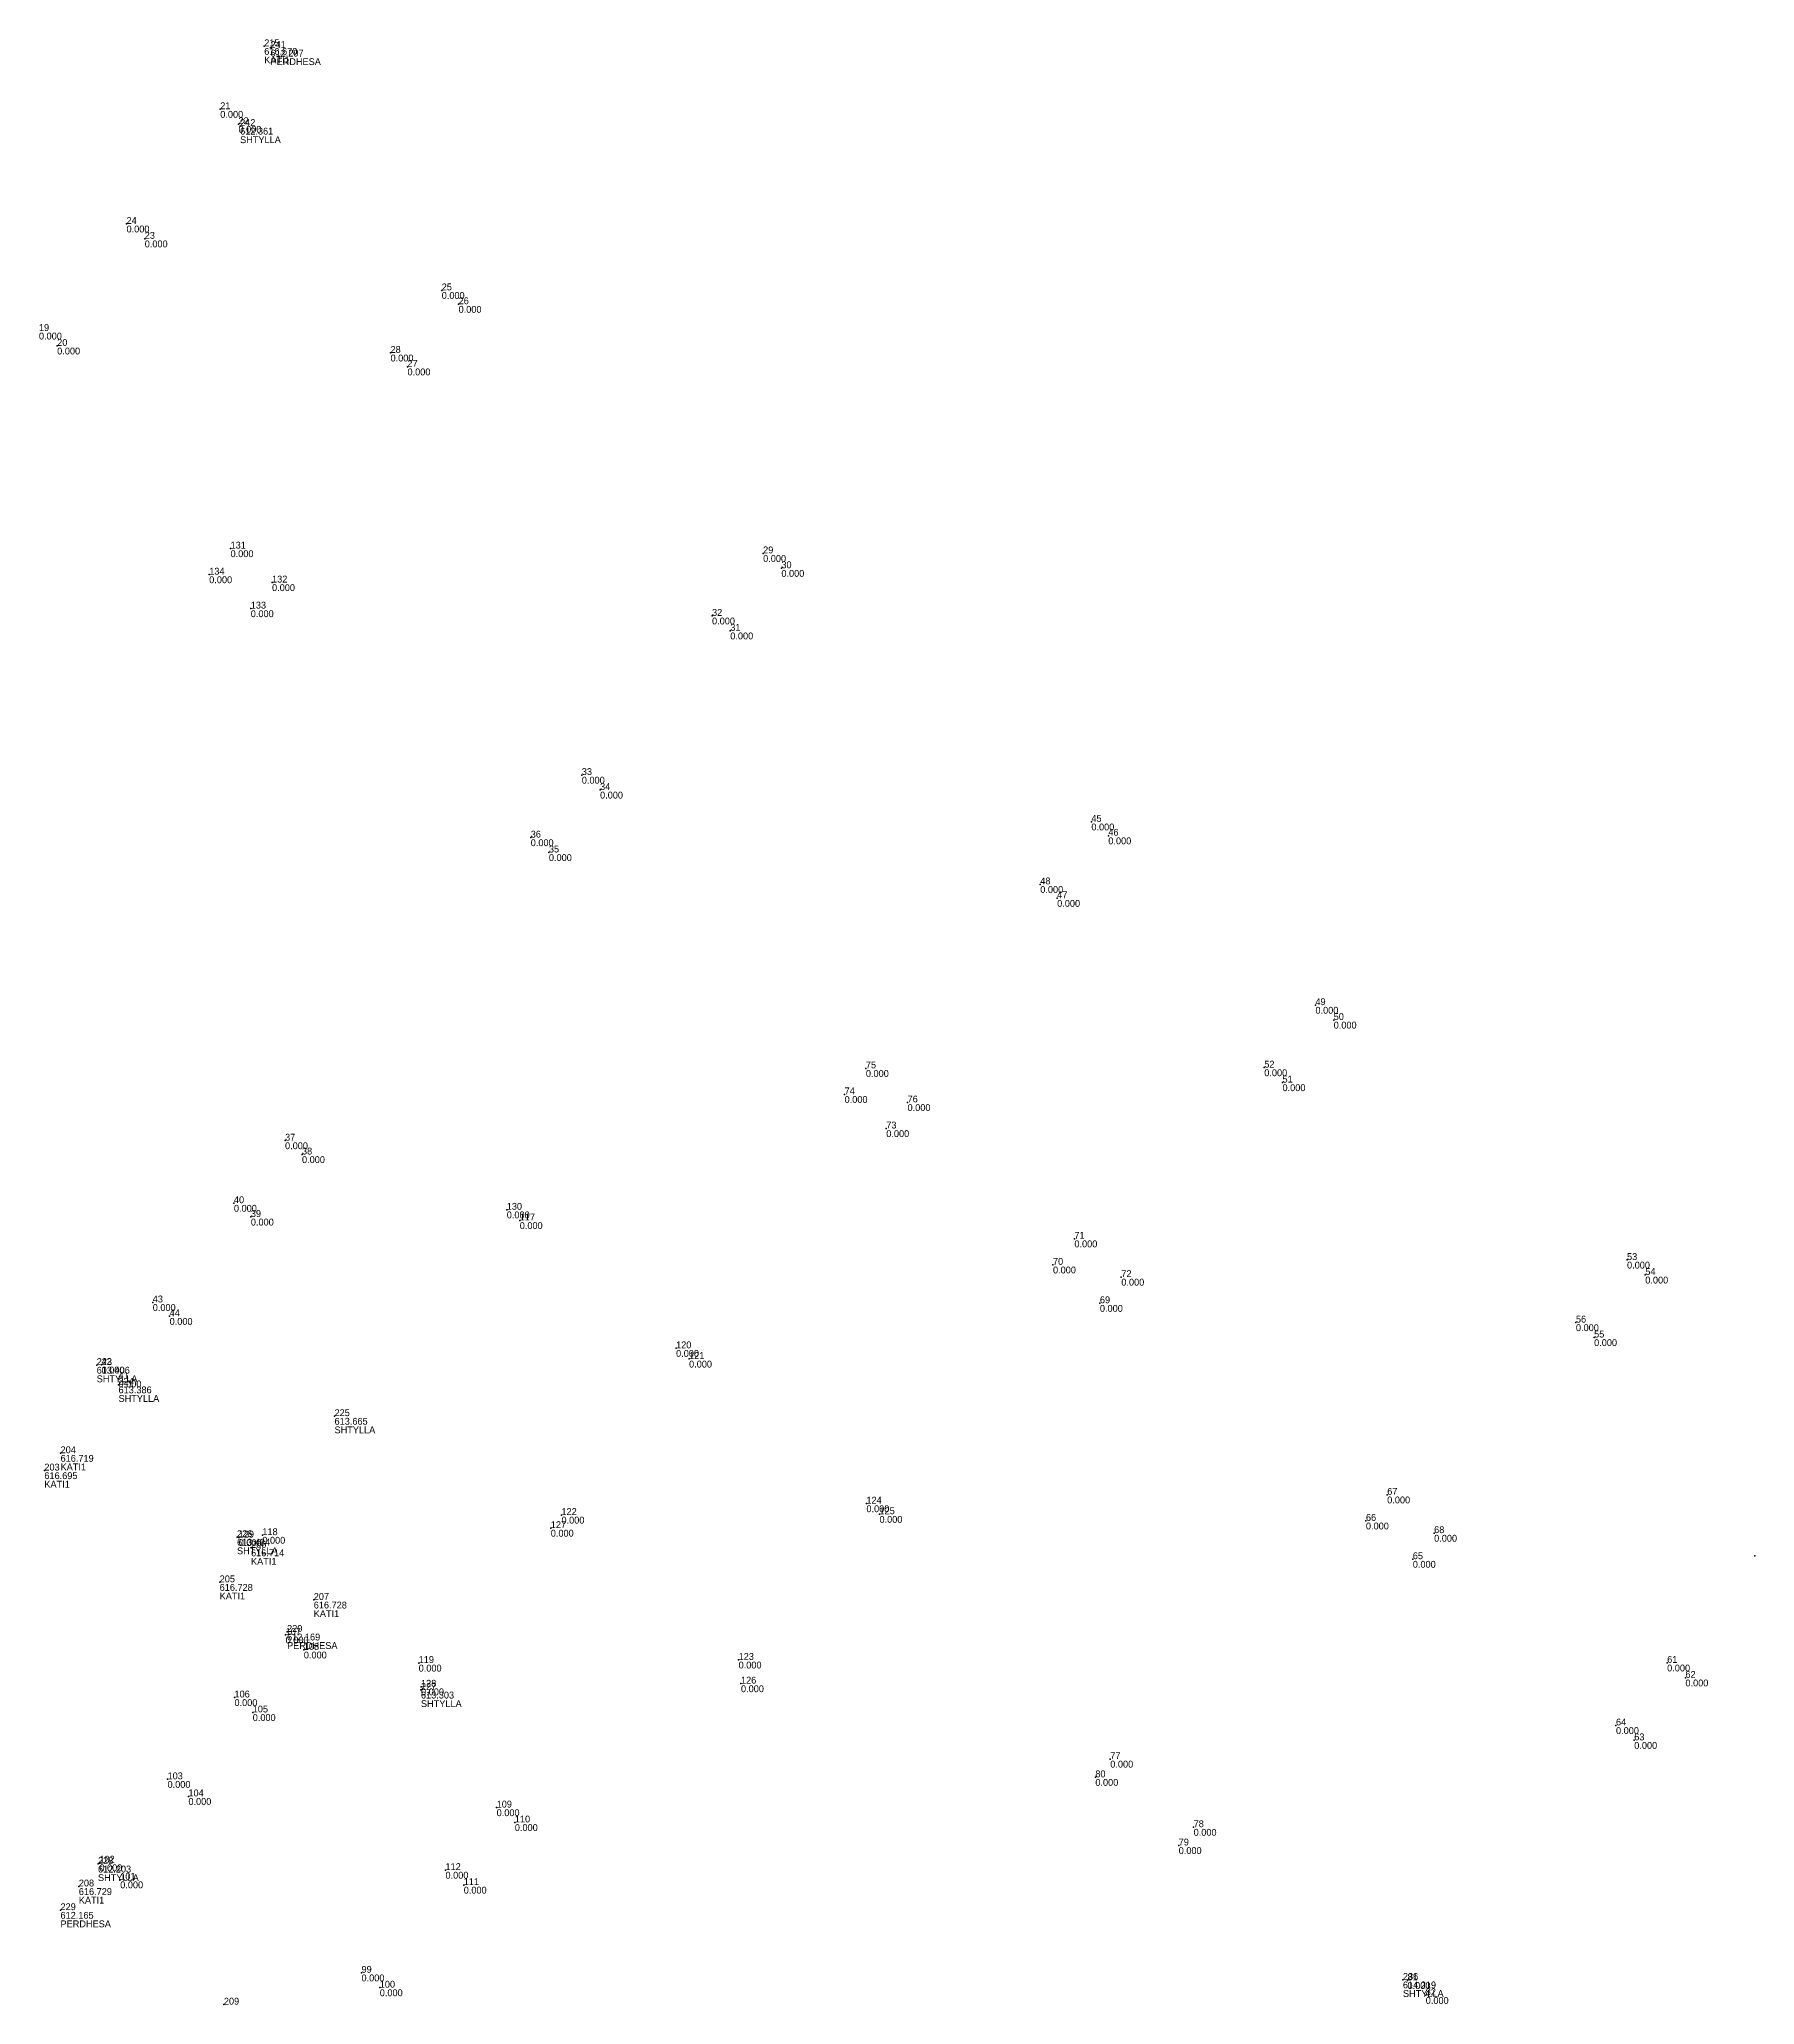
# Model space of a CAD drawing. Header units: metres. Extents: x 7512537 to 7512639, y 4691688 to 4691746.
# Drawn here: x 7512587.68 to 7512613.15, y 4691717.18 to 4691746.36 of the extents above; entities that cross this region are included whole.
import ezdxf

# ---------------------------------------------------------------- set-up
doc = ezdxf.new("R2010")
doc.units = ezdxf.units.M
doc.header["$PDSIZE"] = 1.526071
doc.layers.get('0').update_dxf_attribs({"color": 8})
for name, color, linetype in [('PNTDESC', 1, 'Continuous'), ('PNTELEV', 2, 'Continuous'), ('PNTNO', 3, 'Continuous')]:
    doc.layers.add(name, color=color, linetype=linetype)

msp = doc.modelspace()

# ---------------------------------------------------------------- linework, layer by layer
for p in [(7512591.016123, 4691746.259814, 616.670272), (7512591.108896, 4691746.234637, 612.297369), (7512590.363, 4691745.325), (7512590.634, 4691745.103), (7512590.657608, 4691745.075585, 612.360633), (7512588.971, 4691743.622), (7512589.241, 4691743.401), (7512593.652, 4691742.635), (7512593.903, 4691742.429), (7512587.941, 4691741.81), (7512592.892, 4691741.706), (7512593.144, 4691741.5), (7512590.516, 4691738.8), (7512598.426, 4691738.729), (7512590.199, 4691738.413), (7512591.132, 4691738.296), (7512598.697, 4691738.508), (7512590.816, 4691737.909), (7512597.667, 4691737.801), (7512597.938, 4691737.579), (7512595.733, 4691735.437), (7512596.004, 4691735.215), (7512594.974, 4691734.508), (7512603.301, 4691734.742), (7512603.553, 4691734.536), (7512595.244, 4691734.287), (7512602.542, 4691733.813), (7512602.793, 4691733.607), (7512606.629, 4691732.02), (7512606.9, 4691731.799), (7512599.952, 4691731.081), (7512605.869, 4691731.092), (7512599.636, 4691730.695), (7512606.14, 4691730.87), (7512600.571, 4691730.575), (7512600.255, 4691730.188), (7512591.325, 4691730.008), (7512591.577, 4691729.802), (7512590.566, 4691729.079), (7512594.618, 4691728.981), (7512590.817, 4691728.874), (7512594.811, 4691728.822), (7512603.049, 4691728.551), (7512602.731, 4691728.163), (7512611.257, 4691728.235), (7512603.746, 4691727.982), (7512611.528, 4691728.013), (7512589.36, 4691727.605), (7512603.428, 4691727.593), (7512589.611, 4691727.399), (7512610.498, 4691727.306), (7512597.133, 4691726.924), (7512610.768, 4691727.084), (7512588.528019, 4691726.674452, 613.405743), (7512588.6, 4691726.677), (7512597.326, 4691726.765), (7512588.852, 4691726.471), (7512588.852143, 4691726.382361, 613.38556), (7512592.060231, 4691725.915997, 613.664982), (7512587.991235, 4691725.365532, 616.719054), (7512587.750588, 4691725.108203, 616.695109), (7512599.96, 4691724.617), (7512607.695, 4691724.748), (7512595.431, 4691724.448), (7512600.154, 4691724.459), (7512607.379, 4691724.361), (7512590.611596, 4691724.119634, 613.43389), (7512590.637, 4691724.113), (7512590.988, 4691724.149), (7512595.272, 4691724.254), (7512608.392, 4691724.179), (7512590.820125, 4691723.962755, 616.714459), (7512608.075, 4691723.792), (7512613.153, 4691723.842), (7512590.354417, 4691723.448818, 616.728373), (7512591.75137, 4691723.186809, 616.728178), (7512591.334, 4691722.667), (7512591.355516, 4691722.712239, 612.168972), (7512591.604, 4691722.445), (7512593.31, 4691722.25), (7512598.062, 4691722.296), (7512611.853, 4691722.252), (7512598.097, 4691721.944), (7512612.124, 4691722.03), (7512590.574, 4691721.738), (7512593.343784, 4691721.85, 613.303252), (7512593.345, 4691721.898), (7512590.845, 4691721.516), (7512611.093, 4691721.323), (7512611.364, 4691721.102), (7512603.582, 4691720.824), (7512589.58, 4691720.523), (7512603.36, 4691720.553), (7512589.89, 4691720.27), (7512594.468, 4691720.103), (7512594.738, 4691719.882), (7512604.82, 4691719.812), (7512604.598, 4691719.541), (7512588.547378, 4691719.266018, 612.203041), (7512588.568, 4691719.285), (7512588.877, 4691719.032), (7512593.708, 4691719.175), (7512588.262169, 4691718.931838, 616.729464), (7512593.979, 4691718.953), (7512587.990256, 4691718.579689, 612.165269), (7512592.461, 4691717.65), (7512607.928435, 4691717.545491, 614.219052), (7512592.732, 4691717.429), (7512607.996, 4691717.536), (7512608.267, 4691717.315), (7512590.416826, 4691717.177263, 616.71714)]:
    msp.add_point(p)

# ---------------------------------------------------------------- texts
at = {"layer": 'PNTDESC', "color": 8}
for s, p in [('KATI1', (7512591.016123, 4691746.005469)), ('PERDHESA', (7512591.108896, 4691745.980291)), ('SHTYLLA', (7512590.657608, 4691744.82124)), ('SHTYLLA', (7512588.528019, 4691726.420107)), ('SHTYLLA', (7512588.852143, 4691726.128016)), ('SHTYLLA', (7512592.060231, 4691725.661652)), ('KATI1', (7512587.991235, 4691725.111187)), ('KATI1', (7512587.750588, 4691724.853858)), ('SHTYLLA', (7512590.611596, 4691723.865289)), ('KATI1', (7512590.820125, 4691723.708409)), ('KATI1', (7512590.354417, 4691723.194472)), ('KATI1', (7512591.75137, 4691722.932463)), ('PERDHESA', (7512591.355516, 4691722.457894)), ('SHTYLLA', (7512593.343784, 4691721.595655)), ('SHTYLLA', (7512588.547378, 4691719.011672)), ('KATI1', (7512588.262169, 4691718.677493)), ('PERDHESA', (7512587.990256, 4691718.325344)), ('SHTYLLA', (7512607.928435, 4691717.291146))]:
    msp.add_text(s, height=0.101738, dxfattribs=at).set_placement(p)
at = {"layer": 'PNTELEV'}
for s, p in [('616.670', (7512591.016123, 4691746.132641)), ('612.297', (7512591.108896, 4691746.107464)), ('0.000', (7512590.363, 4691745.197827)), ('0.000', (7512590.634, 4691744.975827)), ('612.361', (7512590.657608, 4691744.948412)), ('0.000', (7512588.971, 4691743.494827)), ('0.000', (7512589.241, 4691743.273827)), ('0.000', (7512593.652, 4691742.507827)), ('0.000', (7512593.903, 4691742.301827)), ('0.000', (7512587.67, 4691741.904827)), ('0.000', (7512587.941, 4691741.682827)), ('0.000', (7512592.892, 4691741.578827)), ('0.000', (7512593.144, 4691741.372827)), ('0.000', (7512590.516, 4691738.672827)), ('0.000', (7512598.426, 4691738.601827)), ('0.000', (7512590.199, 4691738.285827)), ('0.000', (7512591.132, 4691738.168827)), ('0.000', (7512598.697, 4691738.380827)), ('0.000', (7512590.816, 4691737.781827)), ('0.000', (7512597.667, 4691737.673827)), ('0.000', (7512597.938, 4691737.451827)), ('0.000', (7512595.733, 4691735.309827)), ('0.000', (7512596.004, 4691735.087827)), ('0.000', (7512594.974, 4691734.380827)), ('0.000', (7512603.301, 4691734.614827)), ('0.000', (7512603.553, 4691734.408827)), ('0.000', (7512595.244, 4691734.159827)), ('0.000', (7512602.542, 4691733.685827)), ('0.000', (7512602.793, 4691733.479827)), ('0.000', (7512606.629, 4691731.892827)), ('0.000', (7512606.9, 4691731.671827)), ('0.000', (7512599.952, 4691730.953827)), ('0.000', (7512605.869, 4691730.964827)), ('0.000', (7512606.14, 4691730.742827)), ('0.000', (7512599.636, 4691730.567827)), ('0.000', (7512600.571, 4691730.447827)), ('0.000', (7512600.255, 4691730.060827)), ('0.000', (7512591.325, 4691729.880827)), ('0.000', (7512591.577, 4691729.674827)), ('0.000', (7512590.566, 4691728.951827)), ('0.000', (7512594.618, 4691728.853827)), ('0.000', (7512590.817, 4691728.746827)), ('0.000', (7512594.811, 4691728.694827)), ('0.000', (7512603.049, 4691728.423827)), ('0.000', (7512602.731, 4691728.035827)), ('0.000', (7512611.257, 4691728.107827)), ('0.000', (7512603.746, 4691727.854827)), ('0.000', (7512611.528, 4691727.885827)), ('0.000', (7512589.36, 4691727.477827)), ('0.000', (7512603.428, 4691727.465827)), ('0.000', (7512589.611, 4691727.271827)), ('0.000', (7512610.498, 4691727.178827)), ('0.000', (7512597.133, 4691726.796827)), ('0.000', (7512610.768, 4691726.956827)), ('613.406', (7512588.528019, 4691726.547279)), ('0.000', (7512588.6, 4691726.549827)), ('0.000', (7512597.326, 4691726.637827)), ('0.000', (7512588.852, 4691726.343827)), ('613.386', (7512588.852143, 4691726.255189)), ('613.665', (7512592.060231, 4691725.788825)), ('616.719', (7512587.991235, 4691725.23836)), ('616.695', (7512587.750588, 4691724.98103)), ('0.000', (7512599.96, 4691724.489827)), ('0.000', (7512607.695, 4691724.620827)), ('0.000', (7512595.431, 4691724.320827)), ('0.000', (7512600.154, 4691724.331827)), ('0.000', (7512607.379, 4691724.233827)), ('613.434', (7512590.611596, 4691723.992461)), ('0.000', (7512590.637, 4691723.985827)), ('0.000', (7512590.988, 4691724.021827)), ('0.000', (7512595.272, 4691724.126827)), ('0.000', (7512608.392, 4691724.051827)), ('616.714', (7512590.820125, 4691723.835582)), ('0.000', (7512608.075, 4691723.664827)), ('616.728', (7512590.354417, 4691723.321645)), ('616.728', (7512591.75137, 4691723.059636)), ('0.000', (7512591.334, 4691722.539827)), ('612.169', (7512591.355516, 4691722.585067)), ('0.000', (7512591.604, 4691722.317827)), ('0.000', (7512593.31, 4691722.122827)), ('0.000', (7512598.062, 4691722.168827)), ('0.000', (7512611.853, 4691722.124827)), ('0.000', (7512612.124, 4691721.902827)), ('0.000', (7512590.574, 4691721.610827)), ('0.000', (7512593.345, 4691721.770827)), ('613.303', (7512593.343784, 4691721.722827)), ('0.000', (7512598.097, 4691721.816827)), ('0.000', (7512590.845, 4691721.388827)), ('0.000', (7512611.093, 4691721.195827)), ('0.000', (7512611.364, 4691720.974827)), ('0.000', (7512603.582, 4691720.696827)), ('0.000', (7512589.58, 4691720.395827)), ('0.000', (7512603.36, 4691720.425827)), ('0.000', (7512589.89, 4691720.142827)), ('0.000', (7512594.468, 4691719.975827)), ('0.000', (7512594.738, 4691719.754827)), ('0.000', (7512604.82, 4691719.684827)), ('0.000', (7512604.598, 4691719.413827)), ('612.203', (7512588.547378, 4691719.138845)), ('0.000', (7512588.568, 4691719.157827)), ('0.000', (7512588.877, 4691718.904827)), ('0.000', (7512593.708, 4691719.047827)), ('616.729', (7512588.262169, 4691718.804666)), ('0.000', (7512593.979, 4691718.825827)), ('612.165', (7512587.990256, 4691718.452516)), ('0.000', (7512592.461, 4691717.522827)), ('0.000', (7512592.732, 4691717.301827)), ('614.219', (7512607.928435, 4691717.418319)), ('0.000', (7512607.996, 4691717.408827)), ('0.000', (7512608.267, 4691717.187827))]:
    msp.add_text(s, height=0.101738, dxfattribs=at).set_placement(p)
at = {"layer": 'PNTNO', "color": 8}
for s, p in [('215', (7512591.016123, 4691746.259814)), ('241', (7512591.108896, 4691746.234637)), ('21', (7512590.363, 4691745.325)), ('22', (7512590.634, 4691745.103)), ('242', (7512590.657608, 4691745.075585)), ('24', (7512588.971, 4691743.622)), ('23', (7512589.241, 4691743.401)), ('25', (7512593.652, 4691742.635)), ('26', (7512593.903, 4691742.429)), ('19', (7512587.67, 4691742.032)), ('20', (7512587.941, 4691741.81)), ('28', (7512592.892, 4691741.706)), ('27', (7512593.144, 4691741.5)), ('131', (7512590.516, 4691738.8)), ('29', (7512598.426, 4691738.729)), ('30', (7512598.697, 4691738.508)), ('134', (7512590.199, 4691738.413)), ('132', (7512591.132, 4691738.296)), ('133', (7512590.816, 4691737.909)), ('32', (7512597.667, 4691737.801)), ('31', (7512597.938, 4691737.579)), ('33', (7512595.733, 4691735.437)), ('34', (7512596.004, 4691735.215)), ('45', (7512603.301, 4691734.742)), ('36', (7512594.974, 4691734.508)), ('46', (7512603.553, 4691734.536)), ('35', (7512595.244, 4691734.287)), ('48', (7512602.542, 4691733.813)), ('47', (7512602.793, 4691733.607)), ('49', (7512606.629, 4691732.02)), ('50', (7512606.9, 4691731.799)), ('75', (7512599.952, 4691731.081)), ('52', (7512605.869, 4691731.092)), ('51', (7512606.14, 4691730.87)), ('74', (7512599.636, 4691730.695)), ('76', (7512600.571, 4691730.575)), ('37', (7512591.325, 4691730.008)), ('73', (7512600.255, 4691730.188)), ('38', (7512591.577, 4691729.802)), ('40', (7512590.566, 4691729.079)), ('39', (7512590.817, 4691728.874)), ('130', (7512594.618, 4691728.981)), ('117', (7512594.811, 4691728.822)), ('71', (7512603.049, 4691728.551)), ('70', (7512602.731, 4691728.163)), ('72', (7512603.746, 4691727.982)), ('53', (7512611.257, 4691728.235)), ('54', (7512611.528, 4691728.013)), ('43', (7512589.36, 4691727.605)), ('44', (7512589.611, 4691727.399)), ('69', (7512603.428, 4691727.593)), ('56', (7512610.498, 4691727.306)), ('55', (7512610.768, 4691727.084)), ('120', (7512597.133, 4691726.924)), ('223', (7512588.528019, 4691726.674452)), ('42', (7512588.6, 4691726.677)), ('121', (7512597.326, 4691726.765)), ('41', (7512588.852, 4691726.471)), ('224', (7512588.852143, 4691726.382361)), ('225', (7512592.060231, 4691725.915997)), ('204', (7512587.991235, 4691725.365532)), ('203', (7512587.750588, 4691725.108203)), ('67', (7512607.695, 4691724.748)), ('122', (7512595.431, 4691724.448)), ('124', (7512599.96, 4691724.617)), ('125', (7512600.154, 4691724.459)), ('127', (7512595.272, 4691724.254)), ('66', (7512607.379, 4691724.361)), ('68', (7512608.392, 4691724.179)), ('226', (7512590.611596, 4691724.119634)), ('129', (7512590.637, 4691724.113)), ('206', (7512590.820125, 4691723.962755)), ('118', (7512590.988, 4691724.149)), ('65', (7512608.075, 4691723.792)), ('205', (7512590.354417, 4691723.448818)), ('207', (7512591.75137, 4691723.186809)), ('220', (7512591.355516, 4691722.712239)), ('107', (7512591.334, 4691722.667)), ('108', (7512591.604, 4691722.445)), ('119', (7512593.31, 4691722.25)), ('123', (7512598.062, 4691722.296)), ('61', (7512611.853, 4691722.252)), ('227', (7512593.343784, 4691721.85)), ('128', (7512593.345, 4691721.898)), ('126', (7512598.097, 4691721.944)), ('62', (7512612.124, 4691722.03)), ('106', (7512590.574, 4691721.738)), ('105', (7512590.845, 4691721.516)), ('64', (7512611.093, 4691721.323)), ('63', (7512611.364, 4691721.102)), ('77', (7512603.582, 4691720.824)), ('103', (7512589.58, 4691720.523)), ('80', (7512603.36, 4691720.553)), ('104', (7512589.89, 4691720.27)), ('109', (7512594.468, 4691720.103)), ('110', (7512594.738, 4691719.882)), ('78', (7512604.82, 4691719.812)), ('79', (7512604.598, 4691719.541)), ('228', (7512588.547378, 4691719.266018)), ('102', (7512588.568, 4691719.285)), ('208', (7512588.262169, 4691718.931838)), ('101', (7512588.877, 4691719.032)), ('112', (7512593.708, 4691719.175)), ('111', (7512593.979, 4691718.953)), ('229', (7512587.990256, 4691718.579689)), ('99', (7512592.461, 4691717.65)), ('236', (7512607.928435, 4691717.545491)), ('81', (7512607.996, 4691717.536)), ('209', (7512590.416826, 4691717.177263)), ('100', (7512592.732, 4691717.429)), ('82', (7512608.267, 4691717.315))]:
    msp.add_text(s, height=0.101738, dxfattribs=at).set_placement(p)

doc.saveas('drawing.dxf')
